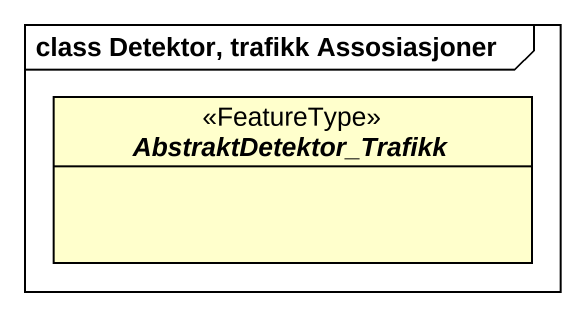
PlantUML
@startuml
mainframe class Detektor, trafikk Assosiasjoner
hide circle
hide empty members
abstract class AbstraktDetektor_Trafikk <<FeatureType>>
@enduml
